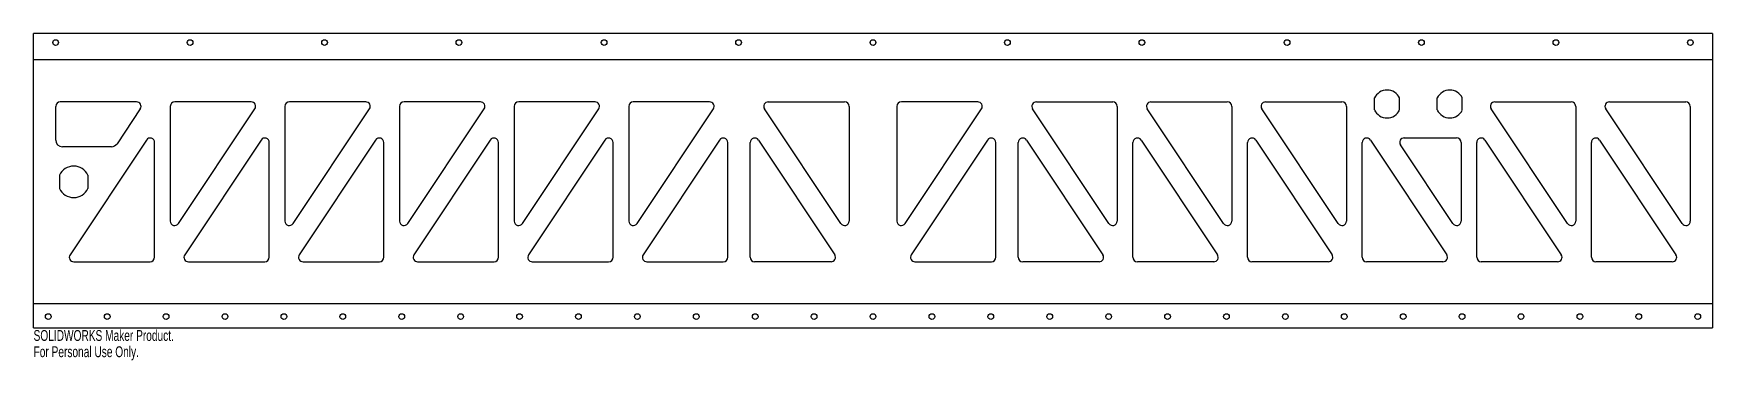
# Model space of a CAD drawing. Header units: millimetres. Extents: x -375 to 375, y -21 to 125.
import ezdxf

# ---------------------------------------------------------------- set-up
doc = ezdxf.new("R2010")
doc.units = ezdxf.units.MM
doc.layers.add('1', color=1, linetype='Continuous')
doc.layers.add('2', color=5, linetype='Continuous')
doc.styles.add('SLDTEXTSTYLE0', font='TXT', dxfattribs={"width": 0.7})

msp = doc.modelspace()

# ---------------------------------------------------------------- linework, layer by layer
for p, q in [((374.65, 125.25), (-374.65, 125.25)), ((-374.65, -6), (-374.65, 125.25)), ((374.65, 125.25), (374.65, -6)), ((-364.78, 77.77), (-364.78, 92.77)), ((-328.7, 94.77), (-362.78, 94.77)), ((-327.03, 91.66), (-337.4, 76.11)), ((-313.62, 92.77), (-313.62, 41.61)), ((-277.54, 94.77), (-311.62, 94.77)), ((-309.96, 40.5), (-275.87, 91.66)), ((-262.46, 92.77), (-262.46, 41.61)), ((-226.38, 94.77), (-260.46, 94.77)), ((-258.8, 40.5), (-224.71, 91.66)), ((-211.3, 92.77), (-211.3, 41.61)), ((-175.22, 94.77), (-209.3, 94.77)), ((-207.64, 40.5), (-173.55, 91.66)), ((-160.14, 92.77), (-160.14, 41.61)), ((-124.06, 94.77), (-158.14, 94.77)), ((-156.48, 40.5), (-122.39, 91.66)), ((-108.98, 92.77), (-108.98, 41.61)), ((-72.9, 94.77), (-106.98, 94.77)), ((-105.32, 40.5), (-71.23, 91.66)), ((-14.33, 40.5), (-48.42, 91.66)), ((-46.75, 94.77), (-12.67, 94.77)), ((-10.67, 92.77), (-10.67, 41.61)), ((10.67, 92.77), (10.67, 41.61)), ((46.75, 94.77), (12.67, 94.77)), ((14.33, 40.5), (48.42, 91.66)), ((105.32, 40.5), (71.23, 91.66)), ((72.9, 94.77), (106.98, 94.77)), ((108.98, 92.77), (108.98, 41.61)), ((156.48, 40.5), (122.39, 91.66)), ((124.06, 94.77), (158.14, 94.77)), ((160.14, 92.77), (160.14, 41.61)), ((207.64, 40.5), (173.55, 91.66)), ((175.22, 94.77), (209.3, 94.77)), ((211.3, 92.77), (211.3, 41.61)), ((223.81, 91.16), (223.81, 96.53)), ((235.03, 91.16), (235.03, 96.53)), ((251.81, 91.16), (251.81, 96.53)), ((263.03, 91.16), (263.03, 96.53)), ((309.96, 40.5), (275.87, 91.66)), ((277.54, 94.77), (311.62, 94.77)), ((313.62, 92.77), (313.62, 41.61)), ((361.12, 40.5), (327.03, 91.66)), ((328.7, 94.77), (362.78, 94.77)), ((364.78, 92.77), (364.78, 41.61)), ((-324.29, 77.75), (-358.37, 26.58)), ((-320.63, 25.47), (-320.63, 76.64)), ((-273.13, 77.75), (-307.21, 26.58)), ((-269.47, 25.47), (-269.47, 76.64)), ((-221.97, 77.75), (-256.05, 26.58)), ((-218.31, 25.47), (-218.31, 76.64)), ((-170.81, 77.75), (-204.89, 26.58)), ((-167.15, 25.47), (-167.15, 76.64)), ((-119.65, 77.75), (-153.73, 26.58)), ((-115.99, 25.47), (-115.99, 76.64)), ((-68.49, 77.75), (-102.57, 26.58)), ((-64.83, 25.47), (-64.83, 76.64)), ((-54.83, 25.47), (-54.83, 76.64)), ((-51.16, 77.75), (-17.08, 26.58)), ((51.16, 77.75), (17.08, 26.58)), ((54.83, 25.47), (54.83, 76.64)), ((64.83, 25.47), (64.83, 76.64)), ((68.49, 77.75), (102.57, 26.58)), ((115.99, 25.47), (115.99, 76.64)), ((119.65, 77.75), (153.73, 26.58)), ((167.15, 25.47), (167.15, 76.64)), ((170.81, 77.75), (204.89, 26.58)), ((218.31, 25.47), (218.31, 76.64)), ((221.97, 77.75), (256.05, 26.58)), ((258.8, 40.5), (235.43, 75.58)), ((237.09, 78.69), (260.46, 78.69)), ((262.46, 76.69), (262.46, 41.61)), ((269.47, 25.47), (269.47, 76.64)), ((273.13, 77.75), (307.21, 26.58)), ((320.63, 25.47), (320.63, 76.64)), ((324.29, 77.75), (358.37, 26.58)), ((-339.89, 74.77), (-361.78, 74.77)), ((-363.06, 62.07), (-363.06, 56.18)), ((-350.36, 62.07), (-350.36, 56.18)), ((-356.71, 23.47), (-322.63, 23.47)), ((-305.55, 23.47), (-271.47, 23.47)), ((-254.39, 23.47), (-220.31, 23.47)), ((-203.23, 23.47), (-169.15, 23.47)), ((-152.07, 23.47), (-117.99, 23.47)), ((-100.91, 23.47), (-66.83, 23.47)), ((-18.74, 23.47), (-52.83, 23.47)), ((18.74, 23.47), (52.83, 23.47)), ((100.91, 23.47), (66.83, 23.47)), ((152.07, 23.47), (117.99, 23.47)), ((203.23, 23.47), (169.15, 23.47)), ((254.39, 23.47), (220.31, 23.47)), ((305.55, 23.47), (271.47, 23.47)), ((356.71, 23.47), (322.63, 23.47)), ((-374.65, -6), (374.65, -6))]:
    msp.add_line(p, q)
for centre in [(-364.8, 121.25), (-304.8, 121.25), (-244.8, 121.25), (-184.8, 121.25), (-120, 121.25), (-60, 121.25), (0, 121.25), (60, 121.25), (120, 121.25), (184.8, 121.25), (244.8, 121.25), (304.8, 121.25), (364.8, 121.25), (-368.09, -1), (-341.8, -1), (-315.51, -1), (-289.21, -1), (-262.92, -1), (-236.63, -1), (-210.34, -1), (-184.05, -1), (-157.75, -1), (-131.46, -1), (-105.17, -1), (-78.88, -1), (-52.58, -1), (-26.29, -1), (0, -1), (26.29, -1), (52.58, -1), (78.88, -1), (105.17, -1), (131.46, -1), (157.75, -1), (184.05, -1), (210.34, -1), (236.63, -1), (262.92, -1), (289.21, -1), (315.51, -1), (341.8, -1), (368.09, -1)]:
    msp.add_circle(centre, 1.27)
for centre, radius, start, end in [((229.42, 93.84), 6.22, 25.5824, 154.4176), ((257.42, 93.84), 6.22, 25.5824, 154.4176), ((-362.78, 92.77), 2, 90, 180), ((-328.7, 92.77), 2, 326.33076, 90), ((-311.62, 92.77), 2, 90, 180), ((-277.54, 92.77), 2, 326.33076, 90), ((-260.46, 92.77), 2, 90, 180), ((-226.38, 92.77), 2, 326.33076, 90), ((-209.3, 92.77), 2, 90, 180), ((-175.22, 92.77), 2, 326.33076, 90), ((-158.14, 92.77), 2, 90, 180), ((-124.06, 92.77), 2, 326.33076, 90), ((-106.98, 92.77), 2, 90, 180), ((-72.9, 92.77), 2, 326.33076, 90), ((-46.75, 92.77), 2, 90, 213.66924), ((-12.67, 92.77), 2, 0, 90), ((12.67, 92.77), 2, 90, 180), ((46.75, 92.77), 2, 326.33076, 90), ((72.9, 92.77), 2, 90, 213.66924), ((106.98, 92.77), 2, 0, 90), ((124.06, 92.77), 2, 90, 213.66924), ((158.14, 92.77), 2, 0, 90), ((175.22, 92.77), 2, 90, 213.66924), ((209.3, 92.77), 2, 0, 90), ((229.42, 93.84), 6.22, 205.5824, 334.4176), ((257.42, 93.84), 6.22, 205.5824, 334.4176), ((277.54, 92.77), 2, 90, 213.66924), ((311.62, 92.77), 2, 0, 90), ((328.7, 92.77), 2, 90, 213.66924), ((362.78, 92.77), 2, 0, 90), ((-361.78, 77.77), 3, 180, 270), ((-339.89, 77.77), 3, 270, 326.33076), ((-322.63, 76.64), 2, 0, 146.33076), ((-271.47, 76.64), 2, 0, 146.33076), ((-220.31, 76.64), 2, 0, 146.33076), ((-169.15, 76.64), 2, 0, 146.33076), ((-117.99, 76.64), 2, 0, 146.33076), ((-66.83, 76.64), 2, 0, 146.33076), ((-52.83, 76.64), 2, 33.66924, 180), ((52.83, 76.64), 2, 0, 146.33076), ((66.83, 76.64), 2, 33.66924, 180), ((117.99, 76.64), 2, 33.66924, 180), ((169.15, 76.64), 2, 33.66924, 180), ((220.31, 76.64), 2, 33.66924, 180), ((237.09, 76.69), 2, 90, 213.66924), ((260.46, 76.69), 2, 0, 90), ((271.47, 76.64), 2, 33.66924, 180), ((322.63, 76.64), 2, 33.66924, 180), ((-356.71, 59.12), 7, 24.88655, 155.11345), ((-356.71, 59.12), 7, 204.88655, 335.11345), ((-311.62, 41.61), 2, 180, 326.33076), ((-260.46, 41.61), 2, 180, 326.33076), ((-209.3, 41.61), 2, 180, 326.33076), ((-158.14, 41.61), 2, 180, 326.33076), ((-106.98, 41.61), 2, 180, 326.33076), ((-12.67, 41.61), 2, 213.66924, 0), ((12.67, 41.61), 2, 180, 326.33076), ((106.98, 41.61), 2, 213.66924, 0), ((158.14, 41.61), 2, 213.66924, 0), ((209.3, 41.61), 2, 213.66924, 0), ((260.46, 41.61), 2, 213.66924, 0), ((311.62, 41.61), 2, 213.66924, 360), ((362.78, 41.61), 2, 213.66924, 0), ((-356.71, 25.47), 2, 146.33076, 270), ((-322.63, 25.47), 2, 270, 360), ((-305.55, 25.47), 2, 146.33076, 270), ((-271.47, 25.47), 2, 270, 0), ((-254.39, 25.47), 2, 146.33076, 270), ((-220.31, 25.47), 2, 270, 0), ((-203.23, 25.47), 2, 146.33076, 270), ((-169.15, 25.47), 2, 270, 0), ((-152.07, 25.47), 2, 146.33076, 270), ((-117.99, 25.47), 2, 270, 0), ((-100.91, 25.47), 2, 146.33076, 270), ((-66.83, 25.47), 2, 270, 0), ((-52.83, 25.47), 2, 180, 270), ((-18.74, 25.47), 2, 270, 33.66924), ((18.74, 25.47), 2, 146.33076, 270), ((52.83, 25.47), 2, 270, 0), ((66.83, 25.47), 2, 180, 270), ((100.91, 25.47), 2, 270, 33.66924), ((117.99, 25.47), 2, 180, 270), ((152.07, 25.47), 2, 270, 33.66924), ((169.15, 25.47), 2, 180, 270), ((203.23, 25.47), 2, 270, 33.66924), ((220.31, 25.47), 2, 180, 270), ((254.39, 25.47), 2, 270, 33.66924), ((271.47, 25.47), 2, 180, 270), ((305.55, 25.47), 2, 270, 33.66924), ((322.63, 25.47), 2, 180, 270), ((356.71, 25.47), 2, 270, 33.66924)]:
    msp.add_arc(centre, radius, start, end)
at = {"layer": '1'}
msp.add_line((374.65, 4.74), (-374.65, 4.74), dxfattribs=at)
at = {"layer": '2'}
msp.add_line((374.65, 113.51), (-374.65, 113.51), dxfattribs=at)

# ---------------------------------------------------------------- texts
at = {"color": 7, "linetype": 'Continuous', "char_height": 4.8336, "attachment_point": 1, "style": 'SLDTEXTSTYLE0'}
for s, insert in [('SOLIDWORKS Maker Product.', (-374.65, -7.02)), ('For Personal Use Only.', (-374.65, -14.27))]:
    msp.add_mtext(s, dxfattribs=dict(at, insert=insert))

doc.saveas('drawing.dxf')
